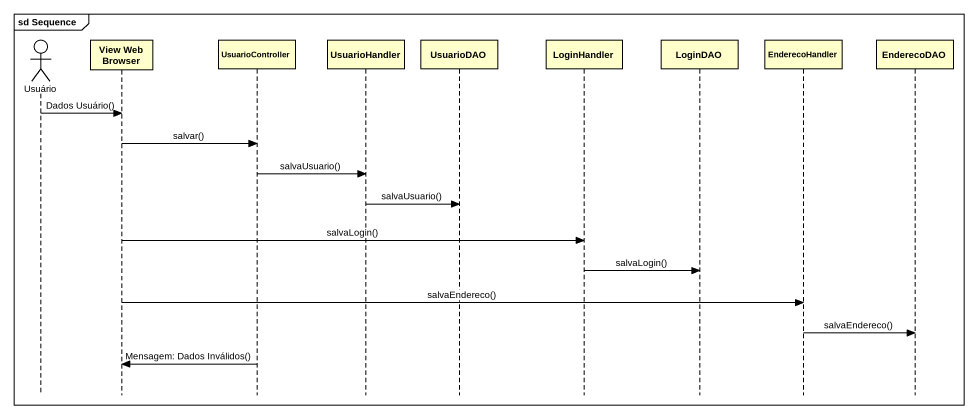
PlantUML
@startuml
mainframe sd Sequence
hide footbox
actor Usuário
participant "View Web Browser" as View_Web_Browser
participant UsuarioController
participant UsuarioHandler
participant UsuarioDAO
participant LoginHandler
participant LoginDAO
participant EnderecoHandler
participant EnderecoDAO

Usuário -> View_Web_Browser : Dados Usuário()
View_Web_Browser -> UsuarioController : salvar()
UsuarioController -> UsuarioHandler : salvaUsuario()
UsuarioHandler -> UsuarioDAO : salvaUsuario()
View_Web_Browser -> LoginHandler : salvaLogin()
LoginHandler -> LoginDAO : salvaLogin()
View_Web_Browser -> EnderecoHandler : salvaEndereco()
EnderecoHandler -> EnderecoDAO : salvaEndereco()
UsuarioController -> View_Web_Browser : Mensagem: Dados Inválidos()
@enduml
